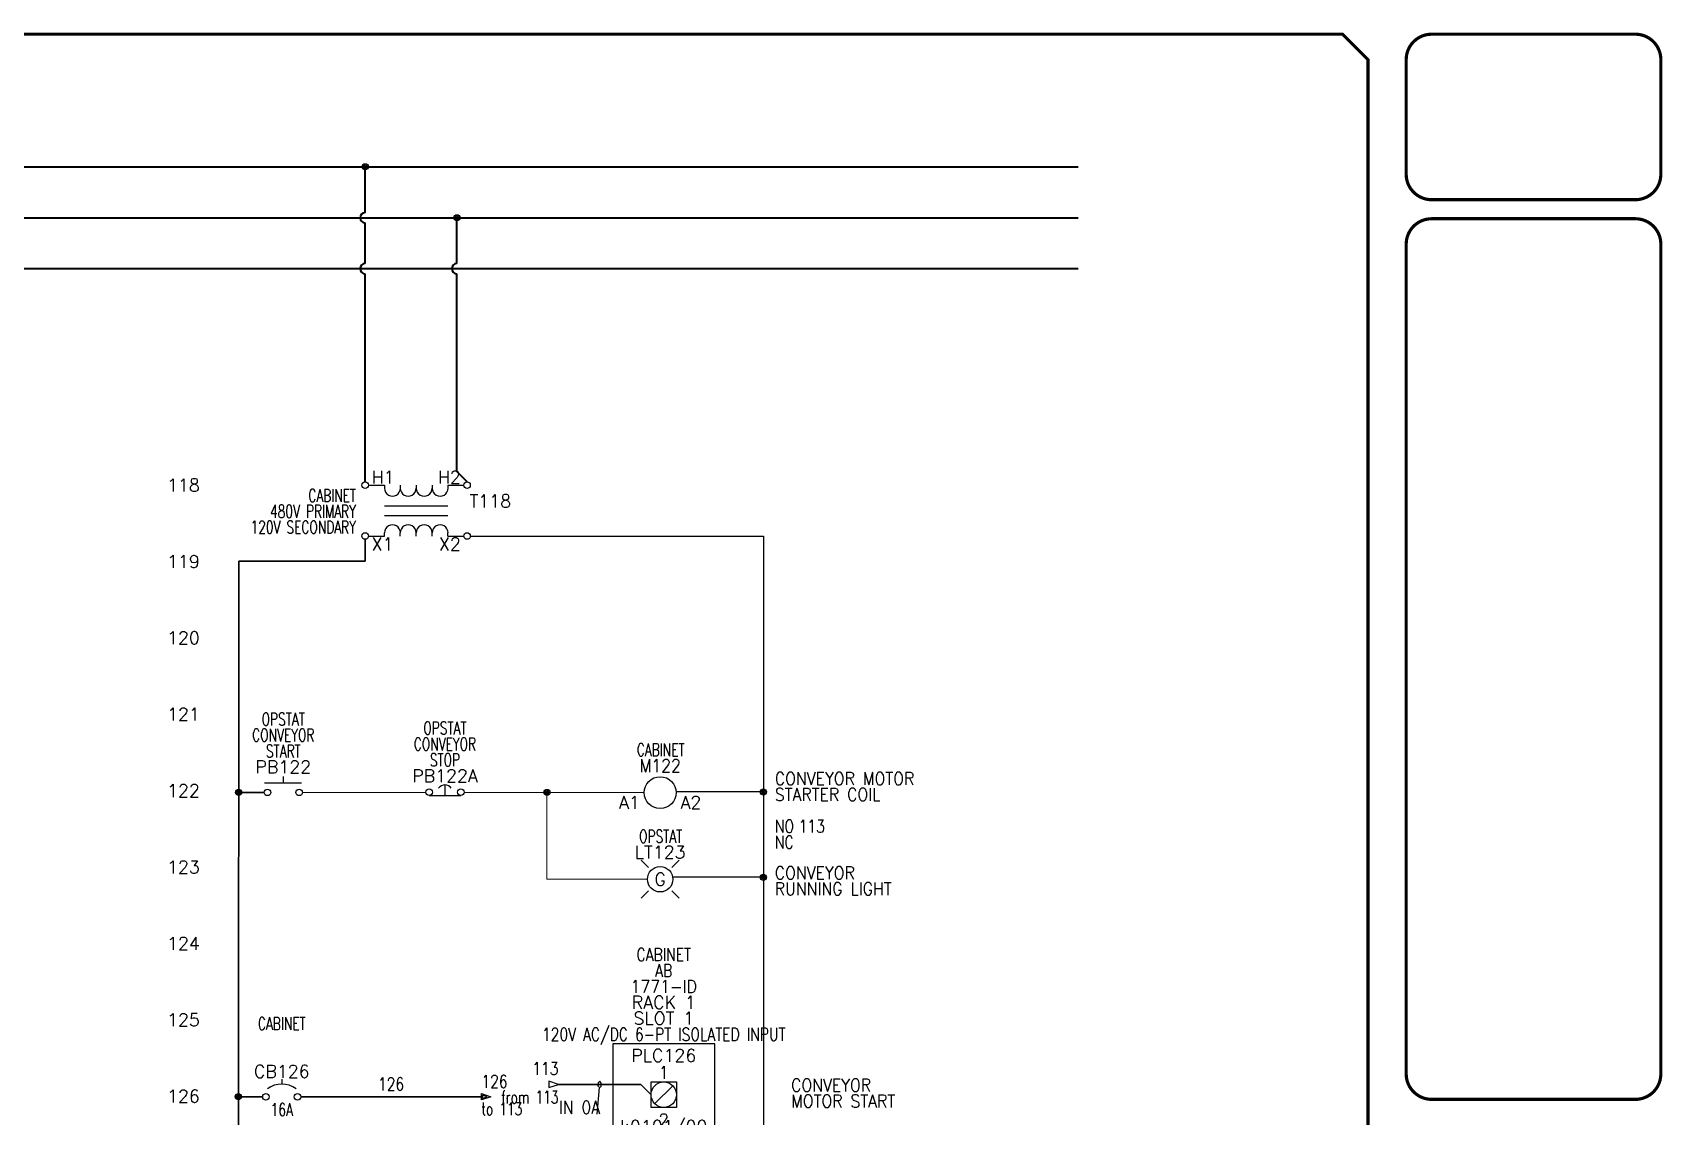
# Model space of a CAD drawing. Extents: x 0 to 33.5, y 0 to 22.4.
# Drawn here: x 17.48 to 33.48, y 11.8 to 22.44 of the extents above; entities that cross this region are included whole.
import ezdxf
from ezdxf.enums import TextEntityAlignment as Align

# ---------------------------------------------------------------- set-up
doc = ezdxf.new("R2010")
doc.units = 0
doc.header["$LTSCALE"] = 0.25
doc.header["$MEASUREMENT"] = 0
for name, color, linetype in [('DESC', 150, 'Continuous'), ('LOC', 8, 'Continuous'), ('MISC', 7, 'Continuous'), ('SYMS', 7, 'Continuous'), ('TAGS', 150, 'Continuous'), ('TERMS', 123, 'Continuous'), ('TITLE', 7, 'Continuous'), ('WIRENO', 72, 'Continuous'), ('WIREREF', 52, 'Continuous'), ('WIREREF_DEST', 52, 'Continuous'), ('WIRES_14AWG_BLU', 5, 'Continuous'), ('XREF', 7, 'Continuous')]:
    doc.layers.add(name, color=color, linetype=linetype)
for name, color, linetype, lineweight in [('WIRES_10AWG_BLK', 9, 'Continuous', 40), ('WIRES_14AWG_BLK', 9, 'Continuous', 30), ('WIRES_14AWG_RED', 1, 'Continuous', 30), ('WIRES_16AWG_WHT', 7, 'Continuous', 25), ('WIRES_18AWG_RED', 1, 'Continuous', 20)]:
    doc.layers.add(name, color=color, linetype=linetype, lineweight=lineweight)
doc.styles.add('ITALIC', font='ITALIC')
doc.styles.add('SIMPLEX', font='SIMPLEX')
doc.styles.add('WD', font='romans.shx')

# ---------------------------------------------------------------- blocks, each defined once
blk = doc.blocks.new('NO_NUM_acade_title')
at = {"layer": 'TITLE'}
blk.add_line((30.594, 22.177), (30.594, 20.781), dxfattribs=at)
at = {"layer": 'TITLE', "const_width": 0.0312}
blk.add_lwpolyline([(30.594, 0.281), (30.594, 22.177), (30.344, 22.427), (0.281, 22.427), (0.031, 22.177), (0.031, 0.281), (0.281, 0.031), (30.344, 0.031)], close=True, dxfattribs=at)
for points in [[(31.219, 22.427, 0.414214), (30.969, 22.177, 0.414214)], [(33.469, 22.177, 0.414214), (33.219, 22.427, 0.414214)], [(30.969, 21.052, 0.414214), (31.219, 20.802, 0.414214)], [(33.219, 20.802, 0.414214), (33.469, 21.052, 0.414214)], [(31.219, 20.615, 0.414214), (30.969, 20.365, 0.414214)], [(33.469, 20.365, 0.414214), (33.219, 20.615, 0.414214)], [(30.969, 12.219, 0.414214), (31.219, 11.969, 0.414214)], [(33.219, 11.969, 0.414214), (33.469, 12.219, 0.414214)]]:
    blk.add_lwpolyline(points, format="xyb", dxfattribs=at)
for points in [[(33.219, 22.427), (31.219, 22.427)], [(30.969, 22.177), (30.969, 21.052)], [(33.469, 22.177), (33.469, 21.052)], [(33.219, 20.802), (31.219, 20.802)], [(33.219, 20.615), (31.219, 20.615)], [(30.969, 20.365), (30.969, 12.219)], [(33.469, 20.365), (33.469, 12.219)], [(31.219, 11.969), (33.219, 11.969)]]:
    blk.add_lwpolyline(points, dxfattribs=at)
at = {"layer": 'TITLE', "color": 1, "style": 'ITALIC'}
for tag, height, p in [('TITLE#1', 0.125, (32.156, 3.406)), ('TITLE#2', 0.125, (32.156, 3.204)), ('TITLE#3', 0.125, (32.156, 3.001)), ('TITLE#4', 0.125, (32.156, 2.799)), ('DWG#', 0.2, (32.156, 0.826))]:
    blk.add_attdef(tag, text='', height=height, dxfattribs=at).set_placement(p, align=Align.CENTER)
at = {"layer": 'TITLE', "color": 1, "style": 'SIMPLEX'}
blk.add_attdef('CAD#', (30.826, 1.958), '', height=0.0938, rotation=90, dxfattribs=at)
at = {"layer": 'TITLE', "color": 1}
for tag, p, height, style in [('ENGINEER', (31.237, 1.958), 0.0938, 'ITALIC'), ('CHKDBY', (32.424, 1.958), 0.0938, 'ITALIC'), ('JOB#', (31.464, 1.644), 0.0938, 'SIMPLEX'), ('DRAWNBY', (32.494, 1.644), 0.0938, 'ITALIC'), ('SCALE', (31.353, 1.344), 0.0938, 'SIMPLEX'), ('DATE', (32.408, 1.344), 0.0938, 'SIMPLEX'), ('SHTS', (32.532, 0.25), 0.2, 'ITALIC')]:
    blk.add_attdef(tag, p, '', height=height, dxfattribs=dict(at, style=style))
at = {"layer": 'TITLE', "color": 1, "style": 'ITALIC'}
blk.add_attdef('SH#', text='', height=0.2, dxfattribs=at).set_placement((31.881, 0.25), align=Align.RIGHT)
at = {"layer": 'TITLE', "color": 7, "flags": 9}
blk.add_attdef('WD_TB', (31.219, 0.031), '', height=0.125, dxfattribs=at)
blk = doc.blocks.new('WD_MLRH')
at = {"style": 'WD'}
blk.add_attdef('RUNGFIRST', text='', height=0.125, dxfattribs=at).set_placement((-0.25, 0), align=Align.MIDDLE_RIGHT)
at = {"style": 'WD', "flags": 1}
for tag, p in [('RUNGHORV', (-0.25, -0.127)), ('RUNGINC', (-0.25, -0.163)), ('WIREMODE', (-0.25, -0.281)), ('RUNGDIST', (-0.25, -0.2)), ('RUNGCNT', (-0.25, -0.237)), ('WIREFMT', (-0.25, -0.321)), ('WIRE-START', (-0.25, -0.356)), ('WIRE-GSUF', (-0.25, -0.396)), ('PH3SPACE', (-0.25, -0.437))]:
    blk.add_attdef(tag, text='', height=0.025, dxfattribs=at).set_placement(p, align=Align.RIGHT)
blk = doc.blocks.new('HXF1')
for p, q in [((-0.469, 0), (-0.312, 0)), ((-0.312, 0), (-0.312, -0.031)), ((-0.156, 0), (-0.156, -0.031)), ((0, 0), (0, -0.031)), ((0.156, 0), (0.156, -0.031)), ((0.312, 0), (0.467, 0)), ((0.312, 0), (0.312, -0.031)), ((-0.312, -0.203), (0.312, -0.203)), ((-0.312, -0.297), (0.312, -0.297)), ((-0.312, -0.5), (-0.312, -0.469)), ((-0.156, -0.5), (-0.156, -0.469)), ((0, -0.5), (0, -0.469)), ((0.156, -0.5), (0.156, -0.469)), ((0.312, -0.5), (0.312, -0.469)), ((-0.469, -0.5), (-0.312, -0.5)), ((0.312, -0.5), (0.467, -0.5))]:
    blk.add_line(p, q)
for centre in [(-0.501, 0), (0.499, 0), (-0.501, -0.5), (0.499, -0.5)]:
    blk.add_circle(centre, 0.0322)
for centre, start, end in [((-0.234, -0.031), 180, 0.001), ((-0.078, -0.031), 180, 0.001), ((0.078, -0.031), 180, 0.001), ((0.234, -0.031), 180, 0.001), ((-0.234, -0.469), 0.001, 180.002), ((-0.078, -0.469), 0.001, 180.002), ((0.078, -0.469), 0.001, 180.002), ((0.234, -0.469), 0.001, 180.002)]:
    blk.add_arc(centre, 0.0781, start, end)
at = {"style": 'WD', "width": 0.7}
for tag, p in [('INST', (-0.591, 0.006)), ('LOC', (-0.591, -0.164)), ('DESC1', (-0.591, -0.32)), ('DESC2', (-0.591, -0.476))]:
    blk.add_attdef(tag, text='', height=0.125, dxfattribs=at).set_placement(p, align=Align.RIGHT)
at = {"linetype": 'Continuous', "style": 'WD', "flags": 8}
for tag, p in [('TERM03', (-0.031, 0.016)), ('TERM02', (0.438, 0.016))]:
    blk.add_attdef(tag, text='', height=0.125, dxfattribs=at).set_placement(p, align=Align.RIGHT)
at = {"style": 'WD'}
for tag, p, height, flags in [('X4TERM01', (-0.533, 0), 0.0125, 1), ('X2TERM01', (-0.501, 0.032), 0.0125, 1), ('X2TERM03', (0, 0.009), 0.0125, 1), ('X2TERM02', (0.499, 0.032), 0.0125, 1), ('X1TERM02', (0.531, 0), 0.0125, 1), ('FAMILY', (0.46, -0.247), 0.01, 9), ('X4TERM04', (-0.533, -0.5), 0.0125, 1), ('X8TERM04', (-0.501, -0.532), 0.0125, 1), ('X8TERM06', (0, -0.507), 0.0125, 1), ('X8TERM05', (0.499, -0.532), 0.0125, 1), ('X1TERM05', (0.531, -0.5), 0.0125, 1)]:
    blk.add_attdef(tag, p, '', height=height, dxfattribs=dict(at, flags=flags))
at = {"linetype": 'Continuous', "style": 'WD', "flags": 8}
blk.add_attdef('TERM01', (-0.438, 0.016), '', height=0.125, dxfattribs=at)
at = {"style": 'WD'}
blk.add_attdef('TAG1', (0.524, -0.219), '', height=0.125, dxfattribs=at)
at = {"linetype": 'Continuous', "style": 'WD', "flags": 9}
for tag, p in [('ASSYCODE', (0.487, -0.313)), ('MFG', (0.484, -0.295)), ('CAT', (0.485, -0.275))]:
    blk.add_attdef(tag, text='', height=0.01, dxfattribs=at).set_placement(p, align=Align.CENTER)
at = {"style": 'WD', "width": 0.7}
blk.add_attdef('RATING1', (0.556, -0.375), '', height=0.125, dxfattribs=at)
at = {"linetype": 'Continuous', "style": 'WD', "flags": 8}
for tag, p in [('TERM06', (-0.031, -0.516)), ('TERM05', (0.438, -0.516))]:
    blk.add_attdef(tag, text='', height=0.125, dxfattribs=at).set_placement(p, align=Align.TOP_RIGHT)
blk.add_attdef('TERM04', text='', height=0.125, dxfattribs=at).set_placement((-0.438, -0.516), align=Align.TOP_LEFT)
blk = doc.blocks.new('WDDOT')
for radius in [0.03, 0.0187, 0.00929]:
    blk.add_circle((0, 0), radius)
blk = doc.blocks.new('HPB11')
for p, q in [((-0.185, 0.094), (0.18, 0.094)), ((0, 0.156), (0, 0.094))]:
    blk.add_line(p, q)
for centre in [(-0.155, 0), (0.155, 0)]:
    blk.add_circle(centre, 0.0322)
at = {"style": 'WD', "width": 0.7}
for tag, p in [('INST', (0, 0.826)), ('LOC', (0, 0.656)), ('DESC1', (0, 0.5)), ('DESC2', (0, 0.344)), ('XREF', (0, -0.219))]:
    blk.add_attdef(tag, text='', height=0.125, dxfattribs=at).set_placement(p, align=Align.CENTER)
at = {"style": 'WD'}
blk.add_attdef('TAG1', text='', height=0.125, dxfattribs=at).set_placement((0, 0.188), align=Align.CENTER)
for tag, p in [('X2LINK', (0, 0.219)), ('X8LINK', (0, 0))]:
    blk.add_attdef(tag, p, '', height=0.01, dxfattribs=at)
for tag, p, height, flags in [('FAMILY', (0.205, 0.152), 0.01, 9), ('X4TERM01', (-0.188, 0), 0.0125, 1), ('X1TERM02', (0.188, 0), 0.0125, 1), ('CONTACT', (0.205, 0.136), 0.01, 1)]:
    blk.add_attdef(tag, p, '', height=height, dxfattribs=dict(at, flags=flags))
at = {"linetype": 'Continuous', "style": 'WD', "flags": 9}
for tag, p in [('ASSYCODE', (0.23, 0.071)), ('MFG', (0.228, 0.089)), ('CAT', (0.23, 0.108))]:
    blk.add_attdef(tag, text='', height=0.01, dxfattribs=at).set_placement(p, align=Align.CENTER)
at = {"linetype": 'Continuous', "style": 'WD', "flags": 8}
blk.add_attdef('TERM01', text='', height=0.125, dxfattribs=at).set_placement((-0.25, -0.031), align=Align.TOP_RIGHT)
blk.add_attdef('TERM02', text='', height=0.125, dxfattribs=at).set_placement((0.25, -0.031), align=Align.TOP_LEFT)
blk = doc.blocks.new('HPB12M')
for p, q in [((0, 0.074), (0, -0.031)), ((-0.156, -0.032), (0.156, -0.032))]:
    blk.add_line(p, q)
for centre in [(-0.155, 0), (0.155, 0)]:
    blk.add_circle(centre, 0.0322)
blk.add_arc((0, -0.006), 0.0781, 36.8699, 143.1301)
at = {"style": 'WD', "width": 0.7}
for tag, p in [('INST', (0, 0.738)), ('LOC', (0, 0.568)), ('DESC1', (0, 0.412)), ('DESC2', (0, 0.255)), ('XREF', (0, -0.232))]:
    blk.add_attdef(tag, text='', height=0.125, dxfattribs=at).set_placement(p, align=Align.CENTER)
at = {"style": 'WD'}
blk.add_attdef('TAG1', text='', height=0.125, dxfattribs=at).set_placement((0, 0.099), align=Align.CENTER)
for tag, p, height, flags in [('X4TERM01', (-0.188, 0), 0.0125, 1), ('FAMILY', (0.054, 0.058), 0.01, 9), ('CONTACT', (0.054, 0.042), 0.01, 9), ('X1TERM02', (0.188, 0), 0.0125, 1)]:
    blk.add_attdef(tag, p, '', height=height, dxfattribs=dict(at, flags=flags))
for tag, p in [('X2LINK', (0, 0.125)), ('X8LINK', (0, -0.094))]:
    blk.add_attdef(tag, p, '', height=0.01, dxfattribs=at)
at = {"linetype": 'Continuous', "style": 'WD', "flags": 9}
for tag, p in [('MFG', (0.076, 0)), ('CAT', (0.076, 0.017)), ('ASSYCODE', (0.076, -0.017))]:
    blk.add_attdef(tag, text='', height=0.01, dxfattribs=at).set_placement(p, align=Align.CENTER)
at = {"linetype": 'Continuous', "style": 'WD', "flags": 8}
blk.add_attdef('TERM01', text='', height=0.125, dxfattribs=at).set_placement((-0.25, -0.016), align=Align.TOP_RIGHT)
blk.add_attdef('TERM02', text='', height=0.125, dxfattribs=at).set_placement((0.25, -0.016), align=Align.TOP_LEFT)
blk = doc.blocks.new('HMS1')
blk.add_circle((0, 0), 0.156)
at = {"style": 'WD'}
for tag, width, p in [('INST', 0.7, (0.006, 0.528)), ('LOC', 0.7, (0.006, 0.359)), ('TAG1', 0.9, (0, 0.202))]:
    blk.add_attdef(tag, text='', height=0.125, dxfattribs=dict(at, width=width)).set_placement(p, align=Align.CENTER)
at = {"style": 'WD', "flags": 9}
blk.add_attdef('FAMILY', text='', height=0.01, dxfattribs=at).set_placement((-0.005, 0.17), align=Align.CENTER)
at = {"linetype": 'Continuous', "style": 'WD', "flags": 1}
for tag, p in [('CAT', (0, 0.159)), ('MFG', (0, 0.14))]:
    blk.add_attdef(tag, text='', height=0.01, dxfattribs=at).set_placement(p, align=Align.MIDDLE)
at = {"style": 'WD'}
for tag, p, width in [('DESC1', (1.126, 0.076), 0.9), ('DESC2', (1.126, -0.081), 0.9), ('DESC3', (1.126, -0.237), 0.9), ('XREFNO', (1.359, -0.393), 0.8), ('XREFNC', (1.359, -0.549), 0.8)]:
    blk.add_attdef(tag, p, '', height=0.125, dxfattribs=dict(at, width=width))
at = {"style": 'WD', "flags": 1}
for tag, p in [('X4TERM01', (-0.156, 0)), ('X1TERM02', (0.156, 0))]:
    blk.add_attdef(tag, p, '', height=0.0125, dxfattribs=at)
at = {"linetype": 'Continuous', "style": 'WD', "flags": 9}
blk.add_attdef('ASSYCODE', text='', height=0.01, dxfattribs=at).set_placement((0, 0.113), align=Align.CENTER)
at = {"linetype": 'Continuous', "style": 'WD'}
blk.add_attdef('TERM01', text='', height=0.125, dxfattribs=at).set_placement((-0.2, -0.035), align=Align.TOP_RIGHT)
blk.add_attdef('TERM02', text='', height=0.125, dxfattribs=at).set_placement((0.2, -0.035), align=Align.TOP_LEFT)
at = {"style": 'WD', "width": 0.8, "flags": 8}
for tag, p in [('NO', (1.126, -0.393)), ('NC', (1.126, -0.549))]:
    blk.add_attdef(tag, p, '', height=0.125, dxfattribs=at)
blk = doc.blocks.new('HLT1G')
for p, q in [((-0.115, 0.115), (-0.186, 0.186)), ((0.115, 0.115), (0.186, 0.186)), ((-0.115, -0.115), (-0.186, -0.186)), ((0.115, -0.115), (0.186, -0.186))]:
    blk.add_line(p, q)
blk.add_circle((0, 0), 0.125)
at = {"style": 'WD', "width": 0.7}
for tag, p in [('INST', (0.006, 0.528)), ('LOC', (0.006, 0.359))]:
    blk.add_attdef(tag, text='', height=0.125, dxfattribs=at).set_placement(p, align=Align.CENTER)
at = {"style": 'WD'}
blk.add_attdef('TAG1', text='', height=0.125, dxfattribs=at).set_placement((0, 0.202), align=Align.CENTER)
at = {"style": 'WD', "flags": 9}
blk.add_attdef('FAMILY', text='', height=0.01, dxfattribs=at).set_placement((-0.005, 0.161), align=Align.CENTER)
at = {"style": 'WD'}
blk.add_attdef('COLOR', text='', height=0.125, dxfattribs=at).set_placement((0, 0), align=Align.MIDDLE)
at = {"style": 'WD', "flags": 1}
for tag, p in [('X4TERM01', (-0.125, 0)), ('X1TERM02', (0.125, 0))]:
    blk.add_attdef(tag, p, '', height=0.0125, dxfattribs=at)
at = {"linetype": 'Continuous', "style": 'WD', "flags": 9}
blk.add_attdef('ASSYCODE', text='', height=0.01, dxfattribs=at).set_placement((-0.003, 0.096), align=Align.CENTER)
at = {"linetype": 'Continuous', "style": 'WD', "flags": 1}
for tag, p in [('MFG', (0, 0.121)), ('CAT', (0, 0.14))]:
    blk.add_attdef(tag, text='', height=0.01, dxfattribs=at).set_placement(p, align=Align.MIDDLE)
at = {"style": 'WD'}
for tag, p, width in [('DESC1', (1.125, 0), 0.9), ('WDTAGALT', (1.125, -0.312), 0.7)]:
    blk.add_attdef(tag, p, '', height=0.125, dxfattribs=dict(at, width=width))
at = {"linetype": 'Continuous', "style": 'WD', "flags": 8}
blk.add_attdef('TERM01', text='', height=0.125, dxfattribs=at).set_placement((-0.175, -0.031), align=Align.TOP_RIGHT)
blk.add_attdef('TERM02', text='', height=0.125, dxfattribs=at).set_placement((0.175, -0.031), align=Align.TOP_LEFT)
at = {"style": 'WD', "width": 0.9}
blk.add_attdef('DESC2', text='', height=0.125, dxfattribs=at).set_placement((1.125, -0.031), align=Align.TOP_LEFT)
blk = doc.blocks.new('HCB1')
blk.add_line((0, 0.173), (0, 0.126))
for centre in [(-0.155, 0), (0.155, 0)]:
    blk.add_circle(centre, 0.0322)
blk.add_arc((0, -0.109), 0.234, 53.1301, 126.8699)
at = {"style": 'WD', "width": 0.7}
for tag, p in [('INST', (0, 0.826)), ('LOC', (0, 0.656)), ('DESC1', (0, 0.5)), ('DESC2', (0, 0.344)), ('RATING1', (0, -0.188)), ('XREF', (0, -0.344))]:
    blk.add_attdef(tag, text='', height=0.125, dxfattribs=at).set_placement(p, align=Align.CENTER)
at = {"style": 'WD'}
blk.add_attdef('TAG1', text='', height=0.125, dxfattribs=at).set_placement((0, 0.188), align=Align.CENTER)
for tag, p in [('X2LINK', (0, 0.219)), ('X8LINK', (0, 0))]:
    blk.add_attdef(tag, p, '', height=0.01, dxfattribs=at)
for tag, p, height, flags in [('FAMILY', (0.205, 0.152), 0.01, 9), ('X4TERM01', (-0.188, 0), 0.0125, 1), ('X1TERM02', (0.188, 0), 0.0125, 1), ('CONTACT', (0.205, 0.133), 0.01, 9)]:
    blk.add_attdef(tag, p, '', height=height, dxfattribs=dict(at, flags=flags))
at = {"linetype": 'Continuous', "style": 'WD', "flags": 9}
for tag, p in [('ASSYCODE', (0.219, 0.062)), ('MFG', (0.228, 0.089)), ('CAT', (0.23, 0.108))]:
    blk.add_attdef(tag, text='', height=0.01, dxfattribs=at).set_placement(p, align=Align.CENTER)
at = {"linetype": 'Continuous', "style": 'WD', "flags": 8}
blk.add_attdef('TERM01', text='', height=0.125, dxfattribs=at).set_placement((-0.25, -0.031), align=Align.TOP_RIGHT)
blk.add_attdef('TERM02', text='', height=0.125, dxfattribs=at).set_placement((0.25, -0.031), align=Align.TOP_LEFT)
blk = doc.blocks.new('HA1S1')
for points in [[(0, 0), (0, 0.031), (0.094, 0), (0, -0.031), (0, 0)], [(0.011, 0.016), (0.011, -0.016), (0.058, 0), (0.011, 0.016)]]:
    blk.add_lwpolyline(points)
at = {"style": 'WD', "width": 0.8, "flags": 8}
blk.add_attdef('WIRENO', (0, 0.087), '', height=0.125, dxfattribs=at)
at = {"style": 'WD', "flags": 1}
for tag, p in [('SIGCODE', (-0.02, 0.047)), ('X4TERM01', (0, 0))]:
    blk.add_attdef(tag, p, '', height=0.01, dxfattribs=at)
at = {"style": 'WD', "width": 0.7}
for tag, p in [('XREF', (0, -0.181)), ('DESC1', (0, -0.356))]:
    blk.add_attdef(tag, p, '', height=0.125, dxfattribs=at)
blk = doc.blocks.new('WD_WNH')
at = {"linetype": 'Continuous', "style": 'WD', "width": 0.8}
blk.add_attdef('WIRENO', text='', height=0.125, dxfattribs=at).set_placement((0, 0.062), align=Align.CENTER)
at = {"style": 'WD', "flags": 1}
for tag, p in [('W01USER', (0, 0.078)), ('W02USER', (0, 0.07)), ('W03USER', (0, 0.062)), ('W04USER', (0, 0.055)), ('W05USER', (0, 0.047)), ('W06USER', (0, 0.039)), ('W07USER', (0, 0.031)), ('W08USER', (0, 0.023)), ('W09USER', (0, 0.016)), ('W10USER', (0, 0.008))]:
    blk.add_attdef(tag, text='', height=0.005, dxfattribs=at).set_placement(p, align=Align.CENTER)
blk = doc.blocks.new('PLCIO_CAE')
at = {"layer": 'SYMS'}
for p, q in [((0.5, 0.5), (-0.5, 0.5)), ((-0.5, 0.5), (-0.5, -7.375)), ((0.5, -7.375), (0.5, 0.5)), ((-0.125, 0.125), (0.125, 0.125)), ((-0.125, -0.125), (-0.125, 0.125)), ((-0.125, 0.125), (0.125, 0.125)), ((-0.125, -0.125), (-0.125, 0.125)), ((0.088, 0.088), (-0.088, -0.088)), ((0.125, 0.125), (0.125, -0.125)), ((0.125, 0.125), (0.125, -0.125)), ((0.125, -0.125), (-0.125, -0.125)), ((0.125, -0.125), (-0.125, -0.125)), ((-0.125, -0.375), (0.125, -0.375)), ((-0.125, -0.625), (-0.125, -0.375)), ((0.088, -0.412), (-0.088, -0.588)), ((0.125, -0.375), (0.125, -0.625)), ((0.125, -0.625), (-0.125, -0.625)), ((-0.125, -0.875), (0.125, -0.875)), ((-0.125, -1.125), (-0.125, -0.875)), ((-0.125, -0.875), (0.125, -0.875)), ((-0.125, -1.125), (-0.125, -0.875)), ((0.088, -0.912), (-0.088, -1.088)), ((0.125, -0.875), (0.125, -1.125)), ((0.125, -0.875), (0.125, -1.125)), ((0.125, -1.125), (-0.125, -1.125)), ((0.125, -1.125), (-0.125, -1.125)), ((-0.125, -1.375), (0.125, -1.375)), ((-0.125, -1.625), (-0.125, -1.375)), ((0.088, -1.412), (-0.088, -1.588)), ((0.125, -1.375), (0.125, -1.625)), ((0.125, -1.625), (-0.125, -1.625)), ((-0.125, -1.875), (0.125, -1.875)), ((-0.125, -2.125), (-0.125, -1.875)), ((-0.125, -1.875), (0.125, -1.875)), ((-0.125, -2.125), (-0.125, -1.875)), ((0.088, -1.912), (-0.088, -2.088)), ((0.125, -1.875), (0.125, -2.125)), ((0.125, -1.875), (0.125, -2.125)), ((0.125, -2.125), (-0.125, -2.125)), ((0.125, -2.125), (-0.125, -2.125)), ((-0.125, -3.875), (0.125, -3.875)), ((-0.125, -4.125), (-0.125, -3.875)), ((0.088, -3.912), (-0.088, -4.088)), ((0.125, -3.875), (0.125, -4.125)), ((0.125, -4.125), (-0.125, -4.125)), ((-0.125, -4.375), (0.125, -4.375)), ((-0.125, -4.625), (-0.125, -4.375)), ((-0.125, -4.375), (0.125, -4.375)), ((-0.125, -4.625), (-0.125, -4.375)), ((0.088, -4.412), (-0.088, -4.588)), ((0.125, -4.375), (0.125, -4.625)), ((0.125, -4.375), (0.125, -4.625)), ((0.125, -4.625), (-0.125, -4.625)), ((0.125, -4.625), (-0.125, -4.625)), ((-0.125, -4.875), (0.125, -4.875)), ((-0.125, -5.125), (-0.125, -4.875)), ((0.088, -4.912), (-0.088, -5.088)), ((0.125, -4.875), (0.125, -5.125)), ((0.125, -5.125), (-0.125, -5.125)), ((-0.125, -5.375), (0.125, -5.375)), ((-0.125, -5.625), (-0.125, -5.375)), ((-0.125, -5.375), (0.125, -5.375)), ((-0.125, -5.625), (-0.125, -5.375)), ((0.088, -5.412), (-0.088, -5.588)), ((0.125, -5.375), (0.125, -5.625)), ((0.125, -5.375), (0.125, -5.625)), ((0.125, -5.625), (-0.125, -5.625)), ((0.125, -5.625), (-0.125, -5.625)), ((-0.125, -5.875), (0.125, -5.875)), ((-0.125, -6.125), (-0.125, -5.875)), ((0.088, -5.912), (-0.088, -6.088)), ((0.125, -5.875), (0.125, -6.125)), ((0.125, -6.125), (-0.125, -6.125)), ((-0.125, -6.375), (0.125, -6.375)), ((-0.125, -6.625), (-0.125, -6.375)), ((-0.125, -6.375), (0.125, -6.375)), ((-0.125, -6.625), (-0.125, -6.375)), ((0.125, -6.375), (0.125, -6.625)), ((0.125, -6.375), (0.125, -6.625)), ((0.088, -6.412), (-0.088, -6.588)), ((0.125, -6.625), (-0.125, -6.625)), ((0.125, -6.625), (-0.125, -6.625)), ((-0.125, -6.875), (0.125, -6.875)), ((-0.125, -7.125), (-0.125, -6.875)), ((0.125, -6.875), (0.125, -7.125)), ((0.088, -6.912), (-0.088, -7.088)), ((0.125, -7.125), (-0.125, -7.125)), ((-0.5, -7.375), (0.5, -7.375))]:
    blk.add_line(p, q, dxfattribs=at)
for centre in [(0, 0), (0, -0.5), (0, -1), (0, -1.5), (0, -2), (0, -4), (0, -4.5), (0, -5), (0, -5.5), (0, -6), (0, -6.5), (0, -7)]:
    blk.add_circle(centre, 0.125, dxfattribs=at)
at = {"layer": 'SYMS', "style": 'WD'}
for tag, width, p in [('INST', 0.8, (0, 1.482)), ('MFG', 0.8, (0, 1.156)), ('LOC', 0.8, (0, 1.312)), ('CAT', 0.9, (0, 1)), ('DESC', 0.8, (0, 0.53)), ('TERM01', 0.9, (0, 0.156)), ('TERM02', 0.9, (0, -0.312)), ('TERM03', 0.9, (0, -0.812)), ('TERM04', 0.9, (0, -1.312)), ('TERM05', 0.9, (0, -1.812)), ('TERM06', 0.9, (0, -3.812)), ('TERM07', 0.9, (0, -4.312)), ('TERM08', 0.9, (0, -4.812)), ('TERM09', 0.9, (0, -5.312)), ('TERM10', 0.9, (0, -5.812)), ('TERM11', 0.9, (0, -6.312)), ('TERM12', 0.9, (0, -6.812))]:
    blk.add_attdef(tag, text='', height=0.125, dxfattribs=dict(at, width=width)).set_placement(p, align=Align.CENTER)
for tag, p in [('LINE1', (0, 0.844)), ('LINE2', (0, 0.688)), ('TAG', (0, 0.322))]:
    blk.add_attdef(tag, text='', height=0.125, dxfattribs=at).set_placement(p, align=Align.CENTER)
at = {"layer": 'SYMS', "linetype": 'Continuous', "style": 'WD', "flags": 9}
blk.add_attdef('ASSYCODE', text='', height=0.01, dxfattribs=at).set_placement((0.23, 1.071), align=Align.CENTER)
at = {"layer": 'SYMS', "style": 'WD', "flags": 1}
for tag, p in [('X4TERM01', (-0.125, 0)), ('X1TERM02', (0.125, -0.5)), ('X4TERM03', (-0.125, -1)), ('X1TERM04', (0.125, -1.5)), ('X4TERM05', (-0.125, -2)), ('X1TERM06', (0.125, -4)), ('X4TERM07', (-0.125, -4.5)), ('X1TERM08', (0.125, -5)), ('X4TERM09', (-0.125, -5.5)), ('X1TERM10', (0.125, -6)), ('X4TERM11', (-0.125, -6.5)), ('X1TERM12', (0.125, -7))]:
    blk.add_attdef(tag, p, '', height=0.01, dxfattribs=at)
at = {"layer": 'SYMS', "style": 'WD', "width": 0.9}
for tag, p in [('DESCA01', (1.25, 0.031)), ('DESCB01', (1.25, -0.125)), ('DESCC01', (1.25, -0.281)), ('DESCD01', (1.25, -0.438)), ('DESCE01', (1.25, -0.594)), ('DESCA03', (1.25, -0.969)), ('DESCB03', (1.25, -1.125)), ('DESCC03', (1.25, -1.281)), ('DESCD03', (1.25, -1.438)), ('DESCE03', (1.25, -1.594)), ('DESCA05', (1.25, -1.969)), ('DESCB05', (1.25, -2.125)), ('DESCC05', (1.25, -2.281)), ('DESCD05', (1.25, -2.438)), ('DESCE05', (1.25, -2.594)), ('DESCA07', (1.25, -4.469)), ('DESCB07', (1.25, -4.625)), ('DESCC07', (1.25, -4.781)), ('DESCD07', (1.25, -4.938)), ('DESCE07', (1.25, -5.094)), ('DESCA09', (1.25, -5.469)), ('DESCB09', (1.25, -5.625)), ('DESCC09', (1.25, -5.781)), ('DESCD09', (1.25, -5.938)), ('DESCE09', (1.25, -6.094)), ('DESCA11', (1.25, -6.469)), ('DESCB11', (1.25, -6.625)), ('DESCC11', (1.25, -6.781)), ('DESCD11', (1.25, -6.938)), ('DESCE11', (1.25, -7.094))]:
    blk.add_attdef(tag, p, '', height=0.125, dxfattribs=at)
for tag, p in [('TERMDESC01', (-0.625, -0.062)), ('TERMDESC03', (-0.625, -1.062)), ('TERMDESC05', (-0.625, -2.062)), ('TERMDESC07', (-0.625, -4.562)), ('TERMDESC09', (-0.625, -5.562)), ('TERMDESC11', (-0.625, -6.562))]:
    blk.add_attdef(tag, text='', height=0.125, dxfattribs=at).set_placement(p, align=Align.TOP_RIGHT)
at = {"layer": 'SYMS', "style": 'WD'}
for tag, p in [('TAGA01', (0, -0.25)), ('TAGA03', (0, -1.188)), ('TAGA05', (0, -2.188)), ('TAGA07', (0, -4.688)), ('TAGA09', (0, -5.688)), ('TAGA11', (0, -6.688))]:
    blk.add_attdef(tag, text='', height=0.125, dxfattribs=at).set_placement(p, align=Align.TOP_CENTER)
at = {"layer": 'SYMS', "style": 'WD', "width": 0.9}
for tag, p in [('TERMDESC02', (0.625, -0.562)), ('TERMDESC04', (0.625, -1.562)), ('TERMDESC06', (0.625, -4.062)), ('TERMDESC08', (0.625, -5.062)), ('TERMDESC10', (0.625, -6.062)), ('TERMDESC12', (0.625, -7.062))]:
    blk.add_attdef(tag, text='', height=0.125, dxfattribs=at).set_placement(p, align=Align.TOP_LEFT)
blk = doc.blocks.new('HA1D3')
blk.add_lwpolyline([(-0.094, 0), (-0.094, -0.031), (0, 0), (-0.094, 0.031), (-0.094, 0)])
at = {"style": 'WD', "width": 0.8, "flags": 8}
blk.add_attdef('WIRENO', text='', height=0.125, dxfattribs=at).set_placement((0, 0.094), align=Align.RIGHT)
at = {"style": 'WD', "flags": 1}
blk.add_attdef('SIGCODE', text='', height=0.01, dxfattribs=at).set_placement((-0.02, 0.047), align=Align.RIGHT)
blk.add_attdef('X1TERM01', (0, 0), '', height=0.01, dxfattribs=at)
at = {"style": 'WD', "width": 0.7}
for tag, p in [('XREF', (0, -0.188)), ('DESC1', (0, -0.375))]:
    blk.add_attdef(tag, text='', height=0.125, dxfattribs=at).set_placement(p, align=Align.RIGHT)

msp = doc.modelspace()

# ---------------------------------------------------------------- linework, layer by layer
at = {"layer": 'WIRENO'}
msp.add_lwpolyline([(23.027, 11.822), (23.048, 12.084), (23.065, 12.098), (23.067, 12.129), (23.053, 12.146), (23.036, 12.132), (23.033, 12.101), (23.041, 12.092)], dxfattribs=at)
at = {"layer": 'WIRES_10AWG_BLK'}
for p, q in [((3.438, 21.125), (27.75, 21.125)), ((20.749, 20.675), (20.749, 21.125)), ((3.438, 20.625), (27.75, 20.625)), ((20.749, 20.175), (20.749, 20.575)), ((21.649, 20.175), (21.649, 20.625)), ((3.438, 20.125), (27.75, 20.125)), ((20.749, 18.032), (20.749, 20.075)), ((21.649, 18.132), (21.649, 20.075)), ((21.749, 18.032), (21.649, 18.132))]:
    msp.add_line(p, q, dxfattribs=at)
for centre in [(20.749, 20.625), (20.749, 20.125), (21.649, 20.125)]:
    msp.add_arc(centre, 0.05, 90, 270, dxfattribs=at)
at = {"layer": 'WIRES_14AWG_BLK'}
for p, q in [((20.749, 17.468), (20.749, 17.253)), ((19.508, 17.253), (19.496, 0.517)), ((20.749, 17.253), (19.508, 17.253)), ((19.507, 14.982), (19.758, 14.982)), ((19.504, 11.994), (19.742, 11.994))]:
    msp.add_line(p, q, dxfattribs=at)
at = {"layer": 'WIRES_14AWG_BLU'}
for p, q in [((21.749, 18.032), (21.749, 18.032)), ((23.555, 12.015), (23.555, 12.015))]:
    msp.add_line(p, q, dxfattribs=at)
at = {"layer": 'WIRES_14AWG_RED'}
for p, q in [((23.455, 12.115), (22.646, 12.115)), ((23.555, 12.015), (23.455, 12.115)), ((20.117, 11.994), (21.89, 11.994))]:
    msp.add_line(p, q, dxfattribs=at)
at = {"layer": 'WIRES_16AWG_WHT'}
for p, q in [((21.781, 17.5), (24.66, 17.5)), ((24.66, 17.5), (24.657, 0.764)), ((24.659, 14.987), (23.801, 14.987)), ((24.659, 14.15), (23.77, 14.15))]:
    msp.add_line(p, q, dxfattribs=at)
at = {"layer": 'WIRES_18AWG_RED'}
for p, q in [((20.133, 14.982), (21.345, 14.982)), ((21.72, 14.982), (23.489, 14.981)), ((22.533, 14.982), (22.533, 14.13)), ((22.533, 14.13), (23.52, 14.13))]:
    msp.add_line(p, q, dxfattribs=at)

# ---------------------------------------------------------------- block references
msp.add_blockref('NO_NUM_acade_title', (0, 0))
at = {"layer": 'SYMS'}
for p in [(20.749, 21.125), (21.649, 20.625), (19.507, 14.982), (22.533, 14.982), (24.659, 14.987), (24.659, 14.15), (19.504, 11.994)]:
    msp.add_blockref('WDDOT', p, dxfattribs=at)
ref = msp.add_blockref('HXF1', (21.25, 18), dxfattribs=at)
ref.add_attrib('TERM04', 'X1', dxfattribs={"layer": 'TERMS', "linetype": 'Continuous', "height": 0.125, "style": 'WD', "flags": 8}).set_placement((20.812, 17.484), align=Align.TOP_LEFT)
ref.add_attrib('TERM05', 'X2', dxfattribs={"layer": 'TERMS', "linetype": 'Continuous', "height": 0.125, "style": 'WD', "flags": 8}).set_placement((21.688, 17.484), align=Align.TOP_RIGHT)
ref.add_attrib('TAG1', 'T118', (21.774, 17.781), dxfattribs={"layer": 'TAGS', "height": 0.125, "style": 'WD'})
ref.add_attrib('DESC1', '480V PRIMARY', dxfattribs={"layer": 'DESC', "height": 0.125, "style": 'WD', "width": 0.7}).set_placement((20.659, 17.68), align=Align.RIGHT)
ref.add_attrib('DESC2', '120V SECONDARY', dxfattribs={"layer": 'DESC', "height": 0.125, "style": 'WD', "width": 0.7}).set_placement((20.659, 17.524), align=Align.RIGHT)
ref.add_attrib('LOC', 'CABINET', dxfattribs={"layer": 'LOC', "height": 0.125, "style": 'WD', "width": 0.7}).set_placement((20.659, 17.836), align=Align.RIGHT)
ref.add_attrib('TERM02', 'H2', dxfattribs={"layer": 'TERMS', "linetype": 'Continuous', "height": 0.125, "style": 'WD', "flags": 8}).set_placement((21.688, 18.016), align=Align.RIGHT)
ref.add_attrib('TERM01', 'H1', (20.812, 18.016), dxfattribs={"layer": 'TERMS', "linetype": 'Continuous', "height": 0.125, "style": 'WD', "flags": 8})
ref = msp.add_blockref('HPB11', (19.945, 14.983), dxfattribs=at)
ref.add_attrib('LOC', 'OPSTAT', dxfattribs={"layer": 'LOC', "height": 0.125, "style": 'WD', "width": 0.7}).set_placement((19.945, 15.639), align=Align.CENTER)
ref.add_attrib('DESC2', 'START', dxfattribs={"layer": 'DESC', "height": 0.125, "style": 'WD', "width": 0.7}).set_placement((19.945, 15.326), align=Align.CENTER)
ref.add_attrib('DESC1', 'CONVEYOR', dxfattribs={"layer": 'DESC', "height": 0.125, "style": 'WD', "width": 0.7}).set_placement((19.945, 15.483), align=Align.CENTER)
ref.add_attrib('TAG1', 'PB122', dxfattribs={"layer": 'TAGS', "height": 0.125, "style": 'WD'}).set_placement((19.945, 15.17), align=Align.CENTER)
ref = msp.add_blockref('HPB12M', (21.532, 14.984), dxfattribs=at)
ref.add_attrib('LOC', 'OPSTAT', dxfattribs={"layer": 'LOC', "height": 0.125, "style": 'WD', "width": 0.7}).set_placement((21.532, 15.552), align=Align.CENTER)
ref.add_attrib('DESC2', 'STOP', dxfattribs={"layer": 'DESC', "height": 0.125, "style": 'WD', "width": 0.7}).set_placement((21.532, 15.239), align=Align.CENTER)
ref.add_attrib('DESC1', 'CONVEYOR', dxfattribs={"layer": 'DESC', "height": 0.125, "style": 'WD', "width": 0.7}).set_placement((21.532, 15.395), align=Align.CENTER)
ref.add_attrib('TAG1', 'PB122A', dxfattribs={"layer": 'TAGS', "height": 0.125, "style": 'WD'}).set_placement((21.532, 15.083), align=Align.CENTER)
ref = msp.add_blockref('HMS1', (23.645, 14.981), dxfattribs=at)
ref.add_attrib('LOC', 'CABINET', dxfattribs={"layer": 'LOC', "height": 0.125, "style": 'WD', "width": 0.7}).set_placement((23.65, 15.339), align=Align.CENTER)
ref.add_attrib('NC', 'NC', (24.771, 14.431), dxfattribs={"layer": 'MISC', "height": 0.125, "style": 'WD', "width": 0.8, "flags": 8})
ref.add_attrib('NO', 'NO', (24.771, 14.588), dxfattribs={"layer": 'MISC', "height": 0.125, "style": 'WD', "width": 0.8, "flags": 8})
ref.add_attrib('TERM02', 'A2', dxfattribs={"layer": 'TERMS', "linetype": 'Continuous', "height": 0.125, "style": 'WD'}).set_placement((23.845, 14.946), align=Align.TOP_LEFT)
ref.add_attrib('TERM01', 'A1', dxfattribs={"layer": 'TERMS', "linetype": 'Continuous', "height": 0.125, "style": 'WD'}).set_placement((23.445, 14.946), align=Align.TOP_RIGHT)
ref.add_attrib('XREFNO', '113', (25.004, 14.588), dxfattribs={"layer": 'XREF', "height": 0.125, "style": 'WD', "width": 0.8})
ref.add_attrib('DESC2', 'STARTER COIL', (24.771, 14.9), dxfattribs={"layer": 'DESC', "height": 0.125, "style": 'WD', "width": 0.9})
ref.add_attrib('DESC1', 'CONVEYOR MOTOR', (24.771, 15.056), dxfattribs={"layer": 'DESC', "height": 0.125, "style": 'WD', "width": 0.9})
ref.add_attrib('TAG1', 'M122', dxfattribs={"layer": 'TAGS', "height": 0.125, "style": 'WD', "width": 0.9}).set_placement((23.645, 15.183), align=Align.CENTER)
ref = msp.add_blockref('HLT1G', (23.645, 14.13), dxfattribs=at)
ref.add_attrib('LOC', 'OPSTAT', dxfattribs={"layer": 'LOC', "height": 0.125, "style": 'WD', "width": 0.7}).set_placement((23.65, 14.489), align=Align.CENTER)
ref.add_attrib('DESC2', 'RUNNING LIGHT', dxfattribs={"layer": 'DESC', "height": 0.125, "style": 'WD', "width": 0.9}).set_placement((24.77, 14.099), align=Align.TOP_LEFT)
ref.add_attrib('DESC1', 'CONVEYOR ', (24.77, 14.13), dxfattribs={"layer": 'DESC', "height": 0.125, "style": 'WD', "width": 0.9})
ref.add_attrib('TAG1', 'LT123', dxfattribs={"layer": 'TAGS', "height": 0.125, "style": 'WD'}).set_placement((23.645, 14.333), align=Align.CENTER)
ref.add_attrib('COLOR', 'G', dxfattribs={"layer": 'MISC', "height": 0.125, "style": 'WD'}).set_placement((23.645, 14.13), align=Align.MIDDLE)
ref = msp.add_blockref('PLCIO_CAE', (23.68, 12.015), dxfattribs=at)
ref.add_attrib('TERM01', '1', dxfattribs={"layer": 'TERMS', "height": 0.125, "style": 'WD', "width": 0.9}).set_placement((23.68, 12.171), align=Align.CENTER)
ref.add_attrib('TAGA01', 'I:0101/00', dxfattribs={"layer": 'TAGS', "height": 0.125, "style": 'WD'}).set_placement((23.68, 11.765), align=Align.TOP_CENTER)
ref.add_attrib('DESCA01', 'CONVEYOR', (24.93, 12.046), dxfattribs={"layer": 'DESC', "height": 0.125, "style": 'WD', "width": 0.9})
ref.add_attrib('DESCB01', 'MOTOR START', (24.93, 11.89), dxfattribs={"layer": 'DESC', "height": 0.125, "style": 'WD', "width": 0.9})
ref.add_attrib('CAT', '1771-ID', dxfattribs={"layer": 'MISC', "height": 0.125, "style": 'WD', "width": 0.9}).set_placement((23.68, 13.015), align=Align.CENTER)
ref.add_attrib('LOC', 'CABINET', dxfattribs={"layer": 'LOC', "height": 0.125, "style": 'WD', "width": 0.8}).set_placement((23.68, 13.328), align=Align.CENTER)
ref.add_attrib('MFG', 'AB', dxfattribs={"layer": 'MISC', "height": 0.125, "style": 'WD', "width": 0.8}).set_placement((23.68, 13.171), align=Align.CENTER)
ref.add_attrib('LINE2', 'SLOT 1', dxfattribs={"layer": 'MISC', "height": 0.125, "style": 'WD'}).set_placement((23.68, 12.703), align=Align.CENTER)
ref.add_attrib('TAG', 'PLC126', dxfattribs={"layer": 'TAGS', "height": 0.125, "style": 'WD'}).set_placement((23.68, 12.337), align=Align.CENTER)
ref.add_attrib('DESC', '120V AC/DC 6-PT ISOLATED INPUT', dxfattribs={"layer": 'DESC', "height": 0.125, "style": 'WD', "width": 0.8}).set_placement((23.68, 12.545), align=Align.CENTER)
ref.add_attrib('LINE1', 'RACK 1', dxfattribs={"layer": 'MISC', "height": 0.125, "style": 'WD'}).set_placement((23.68, 12.859), align=Align.CENTER)
ref.add_attrib('TERMDESC01', 'IN 0A', dxfattribs={"layer": 'TERMS', "height": 0.125, "style": 'WD', "width": 0.9}).set_placement((23.055, 11.953), align=Align.TOP_RIGHT)
ref.add_attrib('TERM02', '2', dxfattribs={"layer": 'TERMS', "height": 0.125, "style": 'WD', "width": 0.9}).set_placement((23.68, 11.703), align=Align.CENTER)
ref.add_attrib('TERMDESC02', 'IN 0B', dxfattribs={"layer": 'TERMS', "height": 0.125, "style": 'WD', "width": 0.9}).set_placement((24.305, 11.453), align=Align.TOP_LEFT)
ref.add_attrib('TERM03', '3', dxfattribs={"layer": 'TERMS', "height": 0.125, "style": 'WD', "width": 0.9}).set_placement((23.68, 11.203), align=Align.CENTER)
ref.add_attrib('TAGA03', 'I:0101/01', dxfattribs={"layer": 'TAGS', "height": 0.125, "style": 'WD'}).set_placement((23.68, 10.828), align=Align.TOP_CENTER)
ref.add_attrib('TERMDESC03', 'IN 1A', dxfattribs={"layer": 'TERMS', "height": 0.125, "style": 'WD', "width": 0.9}).set_placement((23.055, 10.953), align=Align.TOP_RIGHT)
ref.add_attrib('TERM04', '4', dxfattribs={"layer": 'TERMS', "height": 0.125, "style": 'WD', "width": 0.9}).set_placement((23.68, 10.703), align=Align.CENTER)
ref.add_attrib('TERMDESC04', 'IN 1B', dxfattribs={"layer": 'TERMS', "height": 0.125, "style": 'WD', "width": 0.9}).set_placement((24.305, 10.453), align=Align.TOP_LEFT)
ref.add_attrib('TERM05', '5', dxfattribs={"layer": 'TERMS', "height": 0.125, "style": 'WD', "width": 0.9}).set_placement((23.68, 10.203), align=Align.CENTER)
ref.add_attrib('TAGA05', 'I:0101/02', dxfattribs={"layer": 'TAGS', "height": 0.125, "style": 'WD'}).set_placement((23.68, 9.828), align=Align.TOP_CENTER)
ref.add_attrib('TERMDESC05', 'IN 2A', dxfattribs={"layer": 'TERMS', "height": 0.125, "style": 'WD', "width": 0.9}).set_placement((23.055, 9.953), align=Align.TOP_RIGHT)
ref.add_attrib('TERM06', '6', dxfattribs={"layer": 'TERMS', "height": 0.125, "style": 'WD', "width": 0.9}).set_placement((23.68, 8.203), align=Align.CENTER)
ref.add_attrib('TERMDESC06', 'IN 2B', dxfattribs={"layer": 'TERMS', "height": 0.125, "style": 'WD', "width": 0.9}).set_placement((24.305, 7.953), align=Align.TOP_LEFT)
ref.add_attrib('TERM07', '7', dxfattribs={"layer": 'TERMS', "height": 0.125, "style": 'WD', "width": 0.9}).set_placement((23.68, 7.703), align=Align.CENTER)
ref.add_attrib('TAGA07', 'I:0101/03', dxfattribs={"layer": 'TAGS', "height": 0.125, "style": 'WD'}).set_placement((23.68, 7.328), align=Align.TOP_CENTER)
ref.add_attrib('TERMDESC07', 'IN 3A', dxfattribs={"layer": 'TERMS', "height": 0.125, "style": 'WD', "width": 0.9}).set_placement((23.055, 7.453), align=Align.TOP_RIGHT)
ref.add_attrib('TERM08', '8', dxfattribs={"layer": 'TERMS', "height": 0.125, "style": 'WD', "width": 0.9}).set_placement((23.68, 7.203), align=Align.CENTER)
ref.add_attrib('TERMDESC08', 'IN 3B', dxfattribs={"layer": 'TERMS', "height": 0.125, "style": 'WD', "width": 0.9}).set_placement((24.305, 6.953), align=Align.TOP_LEFT)
ref.add_attrib('TERM09', '9', dxfattribs={"layer": 'TERMS', "height": 0.125, "style": 'WD', "width": 0.9}).set_placement((23.68, 6.703), align=Align.CENTER)
ref.add_attrib('TAGA09', 'I:0101/04', dxfattribs={"layer": 'TAGS', "height": 0.125, "style": 'WD'}).set_placement((23.68, 6.328), align=Align.TOP_CENTER)
ref.add_attrib('TERMDESC09', 'IN 4A', dxfattribs={"layer": 'TERMS', "height": 0.125, "style": 'WD', "width": 0.9}).set_placement((23.055, 6.453), align=Align.TOP_RIGHT)
ref.add_attrib('TERM10', '10', dxfattribs={"layer": 'TERMS', "height": 0.125, "style": 'WD', "width": 0.9}).set_placement((23.68, 6.203), align=Align.CENTER)
ref.add_attrib('TERMDESC10', 'IN 4B', dxfattribs={"layer": 'TERMS', "height": 0.125, "style": 'WD', "width": 0.9}).set_placement((24.305, 5.953), align=Align.TOP_LEFT)
ref.add_attrib('TERM11', '11', dxfattribs={"layer": 'TERMS', "height": 0.125, "style": 'WD', "width": 0.9}).set_placement((23.68, 5.703), align=Align.CENTER)
ref.add_attrib('TAGA11', 'I:0101/05', dxfattribs={"layer": 'TAGS', "height": 0.125, "style": 'WD'}).set_placement((23.68, 5.328), align=Align.TOP_CENTER)
ref.add_attrib('TERMDESC11', 'IN 5A', dxfattribs={"layer": 'TERMS', "height": 0.125, "style": 'WD', "width": 0.9}).set_placement((23.055, 5.453), align=Align.TOP_RIGHT)
ref.add_attrib('TERM12', '12', dxfattribs={"layer": 'TERMS', "height": 0.125, "style": 'WD', "width": 0.9}).set_placement((23.68, 5.203), align=Align.CENTER)
ref.add_attrib('TERMDESC12', 'IN 5B', dxfattribs={"layer": 'TERMS', "height": 0.125, "style": 'WD', "width": 0.9}).set_placement((24.305, 4.953), align=Align.TOP_LEFT)
ref = msp.add_blockref('HCB1', (19.93, 11.994), dxfattribs=at)
ref.add_attrib('RATING1', '16A', dxfattribs={"layer": 'MISC', "height": 0.125, "style": 'WD', "width": 0.7}).set_placement((19.93, 11.806), align=Align.CENTER)
ref.add_attrib('LOC', 'CABINET', dxfattribs={"layer": 'LOC', "height": 0.125, "style": 'WD', "width": 0.7}).set_placement((19.93, 12.65), align=Align.CENTER)
ref.add_attrib('TAG1', 'CB126', dxfattribs={"layer": 'TAGS', "height": 0.125, "style": 'WD'}).set_placement((19.93, 12.181), align=Align.CENTER)
ref = msp.add_blockref('HA1D3', (22.646, 12.115), dxfattribs=at)
ref.add_attrib('WIRENO', '113', dxfattribs={"layer": 'WIREREF_DEST', "height": 0.125, "style": 'WD', "width": 0.8, "flags": 8}).set_placement((22.646, 12.209), align=Align.RIGHT)
ref.add_attrib('XREF', 'from 113', dxfattribs={"layer": 'XREF', "height": 0.125, "style": 'WD', "width": 0.7}).set_placement((22.646, 11.928), align=Align.RIGHT)
ref = msp.add_blockref('HA1S1', (21.89, 11.994), dxfattribs=at)
ref.add_attrib('WIRENO', '126', (21.89, 12.082), dxfattribs={"layer": 'WIREREF', "height": 0.125, "style": 'WD', "width": 0.8, "flags": 8})
ref.add_attrib('XREF', 'to 113', (21.89, 11.813), dxfattribs={"layer": 'XREF', "height": 0.125, "style": 'WD', "width": 0.7})
at = {"layer": 'WIRENO'}
ref = msp.add_blockref('WD_WNH', (21.003, 11.994), dxfattribs=at)
ref.add_attrib('WIRENO', '126', dxfattribs={"linetype": 'Continuous', "height": 0.125, "style": 'WD', "width": 0.8}).set_placement((21.003, 12.057), align=Align.CENTER)
at = {"layer": 'WIRES_14AWG_BLU'}
msp.add_blockref('WD_MLRH', (19.375, 18), dxfattribs=at).add_auto_attribs({'RUNGFIRST': '118'})

# ---------------------------------------------------------------- texts
at = {"layer": 'WIRES_14AWG_BLU', "style": 'WD'}
for s, p in [('119', (19.125, 17.25)), ('120', (19.125, 16.5)), ('121', (19.125, 15.75)), ('122', (19.125, 15)), ('123', (19.125, 14.25)), ('124', (19.125, 13.5)), ('125', (19.125, 12.75)), ('126', (19.125, 12))]:
    msp.add_text(s, height=0.125, dxfattribs=at).set_placement(p, align=Align.MIDDLE_RIGHT)

doc.saveas('drawing.dxf')
